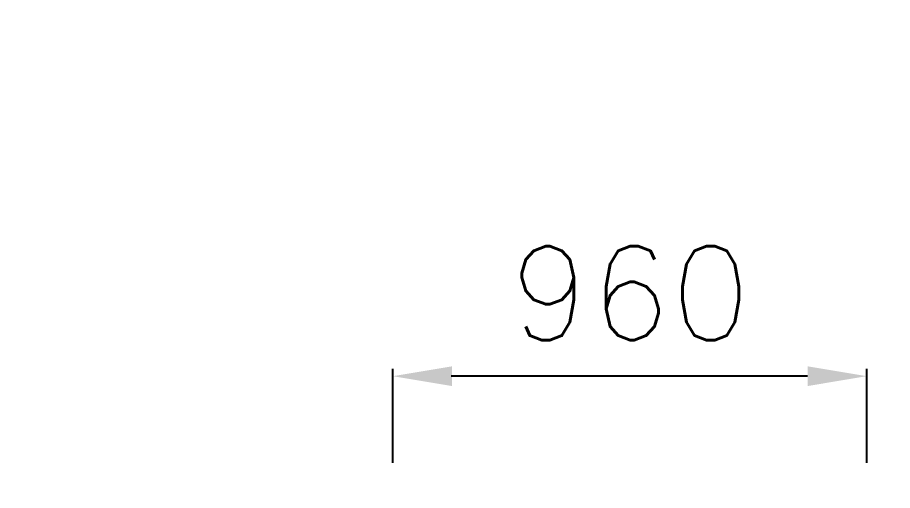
# Model space of a CAD drawing. Header units: millimetres. Extents: x -56261 to 196039, y 9480 to 100001.
# Drawn here: x 30242 to 31454, y 97162 to 97817 of the extents above; entities that cross this region are included whole.
import ezdxf
from ezdxf.enums import TextEntityAlignment as Align

# ---------------------------------------------------------------- set-up
doc = ezdxf.new("R2010")
doc.units = ezdxf.units.MM
doc.set_wipeout_variables(frame=1)
doc.layers.add('SS-TEXT', color=7, linetype='Continuous')
doc.styles.add('DVM_DEFAULT', font='romans.shx', dxfattribs={"bigfont": 'whgtxt.shx'})

# ---------------------------------------------------------------- blocks, each defined once
blk = doc.blocks.new('A$C43DE16F2')
blk.add_wipeout([(0, 14550), (0, 0), (29100, 0), (29100, 14550)]).dxf.layer = 'SS-TEXT'
at = {"layer": 'SS-TEXT', "color": 3, "linetype": 'ByBlock', "ltscale": 0.2}
for p, q in [((4324.2, 10508.1), (4324.2, 10808.8)), ((5839.4, 10508.1), (5839.4, 10808.8)), ((5650.2, 10785.2), (4510.4, 10785.2))]:
    blk.add_line(p, q, dxfattribs=at)
for points in [[(4513.4, 10816.7), (4513.4, 10753.6), (4324.2, 10785.2)], [(5650.2, 10816.7), (5650.2, 10753.6), (5839.4, 10785.2)]]:
    blk.add_solid(points, dxfattribs=at)
at = {"layer": 'SS-TEXT', "style": 'DVM_DEFAULT'}
blk.add_text('960', height=300, dxfattribs=at).set_placement((5083.3, 11050.8), align=Align.MIDDLE_CENTER)

msp = doc.modelspace()

# ---------------------------------------------------------------- block references
at = {"layer": 'SS-TEXT', "xscale": 0.4331186193392458, "yscale": 0.4331186193392458, "zscale": 0.4331186193392458}
msp.add_blockref('A$C43DE16F2', (28888.9, 92649.2), dxfattribs=at)

doc.saveas('drawing.dxf')
